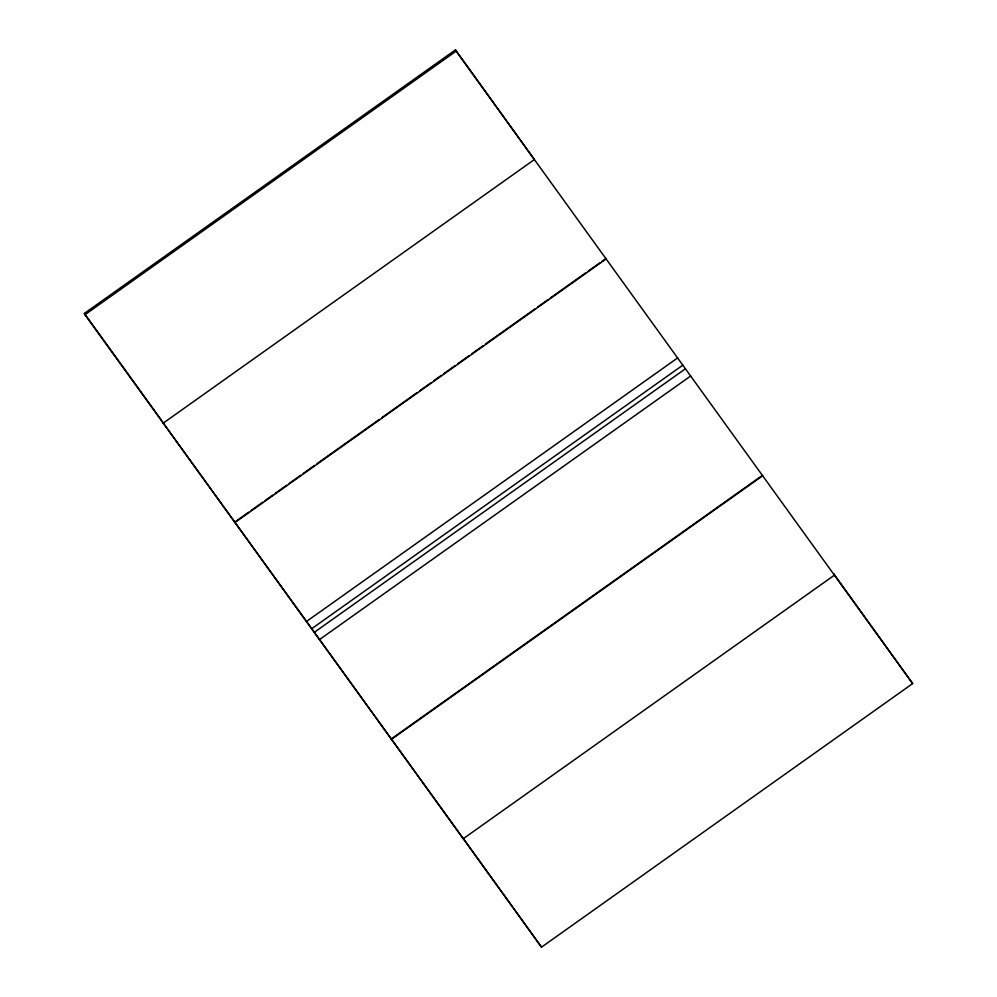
<?xml version="1.0" encoding="UTF-8"?>
<svg xmlns="http://www.w3.org/2000/svg" width="997" height="997" viewBox="0 0 997 997"><rect width="100%" height="100%" fill="white"/><g stroke="black" fill="none" stroke-linecap="round" stroke-linejoin="round"><path stroke-width="1.5" d="M541.508 947.15L462.62 837.443L463.244 838.726L834.389 575.169L833.779 573.873L912.654 683.581L541.508 947.15L84.957 314.716L84.346 313.419L455.492 49.85L534.38 159.557L163.221 423.127L162.611 421.831M84.957 314.716L456.115 51.146L455.492 49.85M234.769 522.079L248.702 512.184M251.232 510.389L262.635 502.289M265.165 500.494L272.767 495.098M275.297 493.291L286.7 485.203M289.23 483.395L300.633 475.307M303.163 473.5L314.566 465.412M317.096 463.605L379.172 419.538M381.701 417.731L417.17 392.544M419.7 390.749L431.103 382.649M433.645 380.854L441.235 375.458M443.777 373.651L455.168 365.563M457.71 363.755L469.113 355.667M471.643 353.86L483.047 345.772M485.576 343.965L534.978 308.883M537.508 307.088L547.64 299.898M550.182 298.091L585.65 272.904M588.18 271.109L599.583 263.009M602.113 261.214L605.914 258.51M234.968 522.515L606.114 258.946M306.503 621.467L677.661 357.898M311.725 628.696L682.87 365.126M314.329 632.31L685.487 368.74M319.551 639.538L690.697 375.969M391.298 738.914L762.443 475.345M391.497 739.35L762.643 475.781M456.115 51.146L912.654 683.581M84.346 313.419L161.701 420.572M163.022 422.703L463.032 838.303"/></g></svg>
